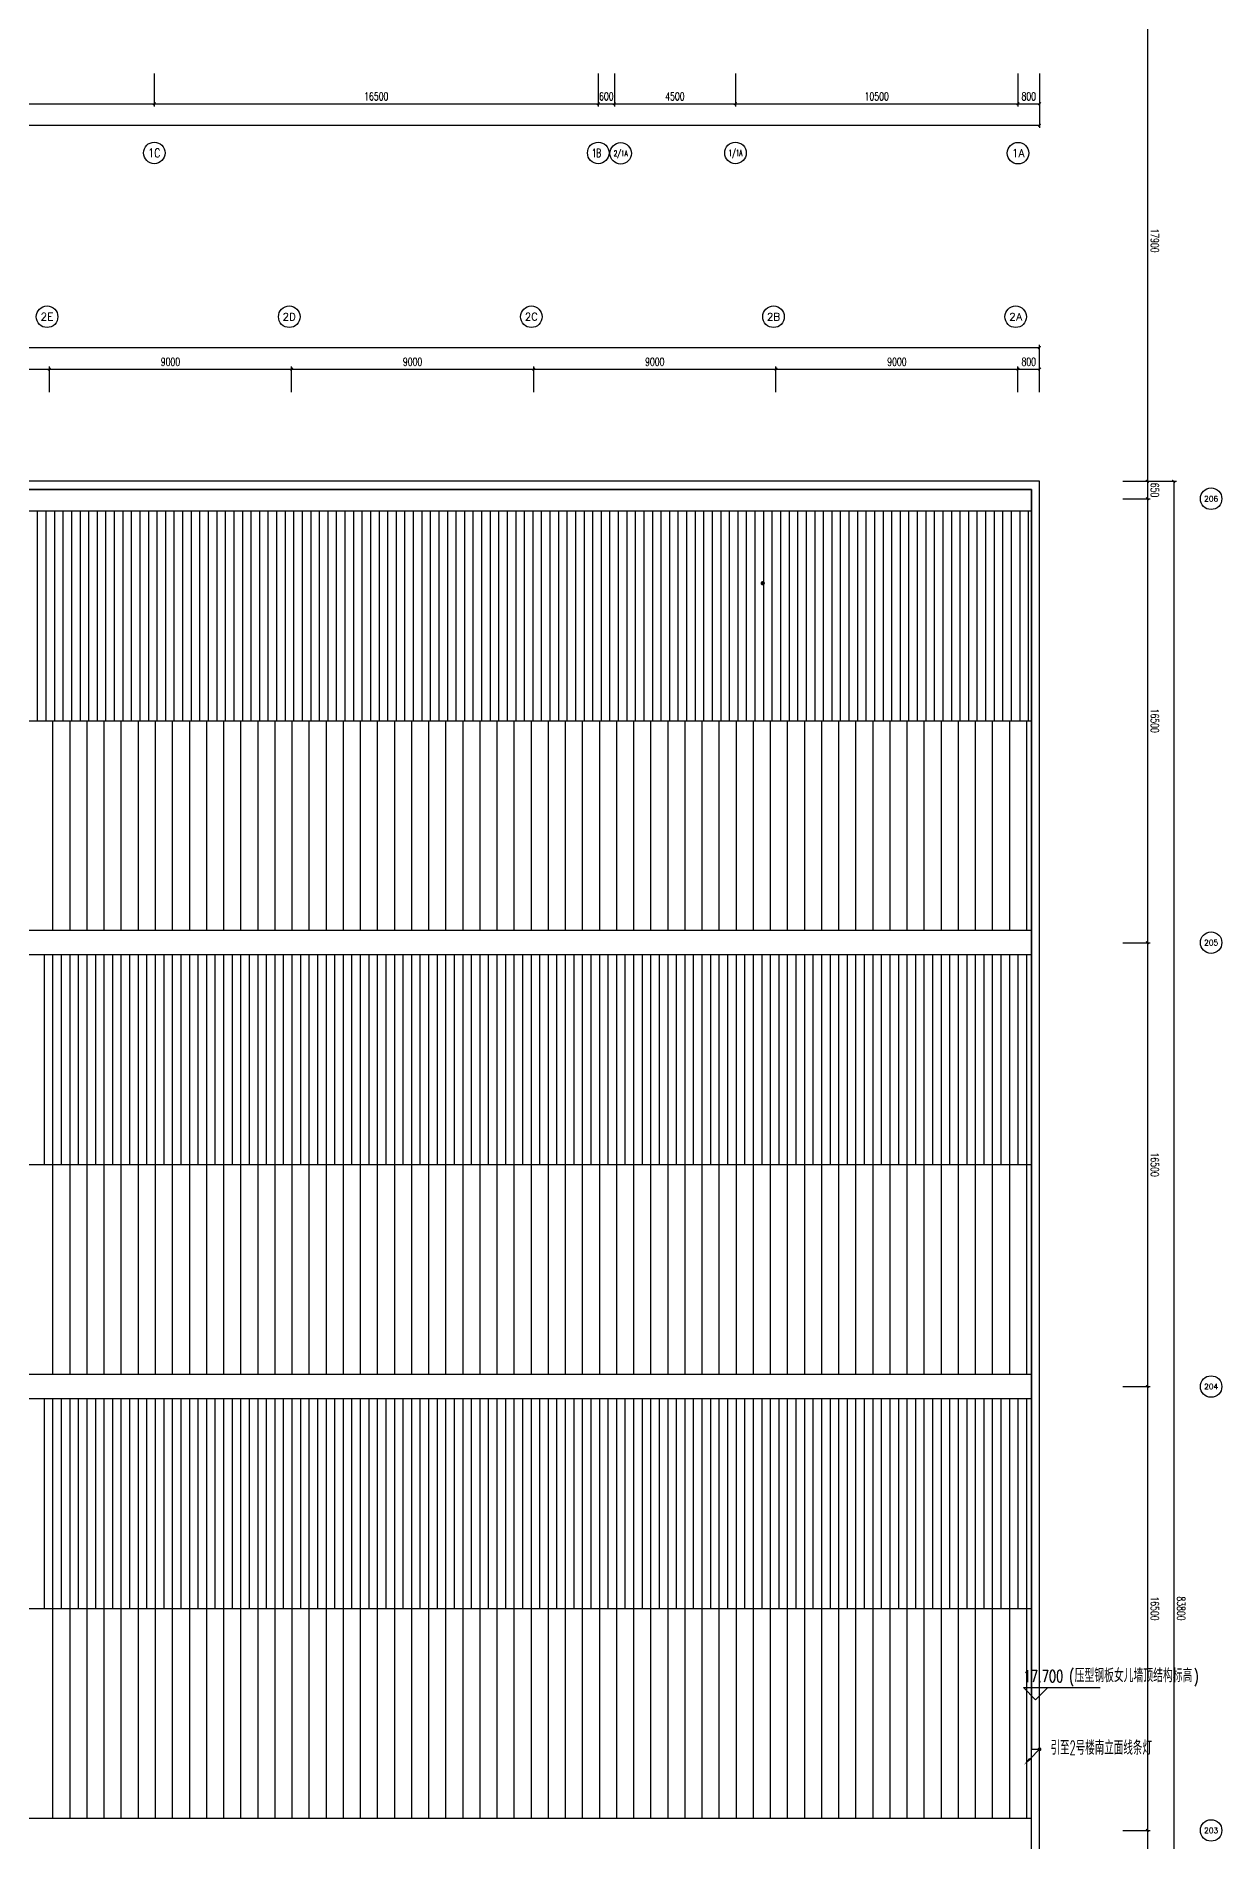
# Model space of a CAD drawing. Extents: x -474411 to 577939, y 0 to 1014176.
# Drawn here: x 334653 to 378725, y 672646 to 739768 of the extents above; entities that cross this region are included whole.
import ezdxf
from ezdxf.enums import TextEntityAlignment as Align

# ---------------------------------------------------------------- set-up
doc = ezdxf.new("R2010")
doc.units = 0
doc.header["$LTSCALE"] = 1000
doc.header["$MEASUREMENT"] = 0
doc.layers.get('Defpoints').update_dxf_attribs({"color": 210})
doc.layers.add('.灯具', color=3, linetype='Continuous', lineweight=25)
for name, color, linetype in [('A-AXIS-D', 1, 'Continuous'), ('A-AXIS-SYMB', 3, 'Continuous'), ('A-HATCH-2', 251, 'Continuous'), ('A-LIN-V', 9, 'Continuous'), ('A-SFCE', 30, 'Continuous'), ('LWIRE', 4, 'Continuous'), ('PUB_TEXT', 7, 'Continuous'), ('照明-灯具', 3, 'Continuous')]:
    doc.layers.add(name, color=color, linetype=linetype)
doc.styles.add('_TCH_AXIS', font='COMPLEX', dxfattribs={"bigfont": 'GBCBIG'})
doc.styles.add('_TCH_DIM', font='SIMPLEX', dxfattribs={"bigfont": 'GBCBIG'})
doc.styles.add('_TCH_DIM_T3', font='SIMPLEX', dxfattribs={"width": 0.705882, "bigfont": 'GBCBIG'})
doc.styles.add('_TEL_DIM', font='SIMPLEX', dxfattribs={"width": 0.8, "height": 3.5, "bigfont": 'HZTXT'})
doc.styles.add('A-DIM_T3', font='SIMPLEX', dxfattribs={"width": 0.705882, "bigfont": 'GBCBIG'})
doc.styles.get("Standard").update_dxf_attribs({"font": 'gbenor.shx', "bigfont": 'gbcbig.shx'})
doc.dimstyles.new('_TCH_ARCH&&100', dxfattribs={"dimtxt": 297.5, "dimasz": 100, "dimexe": 100, "dimexo": 100, "dimgap": 126.25, "dimtad": 1, "dimdec": 0, "dimzin": 0, "dimdsep": 46, "dimtxsty": '_TCH_DIM_T3', "dimblk": 'ARCHTICK', "dimcen": 0.09, "dimclrt": 7, "dimazin": 2, "dimtfac": 1, "dimtdec": 0, "dimtix": 1, "dimtmove": 2, "dimatfit": 3, "dimfxl": 0, "dimtolj": 1, "dimtzin": 0, "dimarcsym": 0})
doc.dimstyles.new('A-DIM&&100', dxfattribs={"dimtxt": 297.5, "dimasz": 100, "dimexe": 100, "dimexo": 100, "dimgap": 126.25, "dimtad": 1, "dimdec": 0, "dimzin": 0, "dimdsep": 46, "dimtxsty": 'A-DIM_T3', "dimblk": 'ARCHTICK', "dimcen": 0.09, "dimclrt": 7, "dimazin": 2, "dimtfac": 1, "dimtdec": 0, "dimtix": 1, "dimtmove": 2, "dimatfit": 3, "dimfxl": 0, "dimtolj": 1, "dimtzin": 0, "dimarcsym": 0})

# ---------------------------------------------------------------- blocks, each defined once
blk = doc.blocks.new('_ArchTick')
at = {"color": 0, "linetype": 'ByBlock', "const_width": 0.4}
blk.add_lwpolyline([(-0.5, -0.5), (0.5, 0.5)], dxfattribs=at)
blk = doc.blocks.new('*D787')
at = {"layer": 'A-AXIS-D', "color": 0, "lineweight": -2}
for p, q in [((375040, 741120), (376056, 741120)), ((375956, 741120), (375956, 723220)), ((375040, 723220), (376056, 723220))]:
    blk.add_line(p, q, dxfattribs=at)
at = {"layer": 'Defpoints', "color": 0}
for p in [(374940, 741120), (374940, 723220), (375956, 723220)]:
    blk.add_point(p, dxfattribs=at)
at = {"layer": 'A-AXIS-D', "color": 0, "lineweight": -2, "xscale": 100, "yscale": 100, "zscale": 100}
for p, rotation in [((375956, 741120), 90), ((375956, 723220), 270)]:
    blk.add_blockref('_ArchTick', p, dxfattribs=dict(at, rotation=rotation))
at = {"layer": 'A-AXIS-D', "color": 7, "insert": (376231, 732170), "char_height": 297.5, "attachment_point": 5, "rotation": 270, "style": 'A-DIM_T3'}
blk.add_mtext('\\A1;17900', dxfattribs=at)
blk = doc.blocks.new('*D788')
at = {"layer": 'A-AXIS-D', "color": 0, "lineweight": -2}
for p, q in [((375040, 723220), (376056, 723220)), ((375956, 723220), (375956, 722570)), ((375040, 722570), (376056, 722570))]:
    blk.add_line(p, q, dxfattribs=at)
at = {"layer": 'Defpoints', "color": 0}
for p in [(374940, 723220), (374940, 722570), (375956, 722570)]:
    blk.add_point(p, dxfattribs=at)
at = {"layer": 'A-AXIS-D', "color": 0, "lineweight": -2, "xscale": 100, "yscale": 100, "zscale": 100}
for p, rotation in [((375956, 723220), 90), ((375956, 722570), 270)]:
    blk.add_blockref('_ArchTick', p, dxfattribs=dict(at, rotation=rotation))
at = {"layer": 'A-AXIS-D', "color": 7, "insert": (376231, 722895), "char_height": 297.5, "attachment_point": 5, "rotation": 270, "style": 'A-DIM_T3'}
blk.add_mtext('\\A1;650', dxfattribs=at)
blk = doc.blocks.new('*D789')
at = {"layer": 'A-AXIS-D', "color": 0, "lineweight": -2}
for p, q in [((375040, 722570), (376056, 722570)), ((375956, 722570), (375956, 706070)), ((375040, 706070), (376056, 706070))]:
    blk.add_line(p, q, dxfattribs=at)
at = {"layer": 'Defpoints', "color": 0}
for p in [(374940, 722570), (374940, 706070), (375956, 706070)]:
    blk.add_point(p, dxfattribs=at)
at = {"layer": 'A-AXIS-D', "color": 0, "lineweight": -2, "xscale": 100, "yscale": 100, "zscale": 100}
for p, rotation in [((375956, 722570), 90), ((375956, 706070), 270)]:
    blk.add_blockref('_ArchTick', p, dxfattribs=dict(at, rotation=rotation))
at = {"layer": 'A-AXIS-D', "color": 7, "insert": (376231, 714320), "char_height": 297.5, "attachment_point": 5, "rotation": 270, "style": 'A-DIM_T3'}
blk.add_mtext('\\A1;16500', dxfattribs=at)
blk = doc.blocks.new('*D798')
at = {"layer": 'A-AXIS-D', "color": 0, "lineweight": -2}
for p, q in [((375040, 706070), (376056, 706070)), ((375956, 706070), (375956, 689570)), ((375040, 689570), (376056, 689570))]:
    blk.add_line(p, q, dxfattribs=at)
at = {"layer": 'Defpoints', "color": 0}
for p in [(374940, 706070), (374940, 689570), (375956, 689570)]:
    blk.add_point(p, dxfattribs=at)
at = {"layer": 'A-AXIS-D', "color": 0, "lineweight": -2, "xscale": 100, "yscale": 100, "zscale": 100}
for p, rotation in [((375956, 706070), 90), ((375956, 689570), 270)]:
    blk.add_blockref('_ArchTick', p, dxfattribs=dict(at, rotation=rotation))
at = {"layer": 'A-AXIS-D', "color": 7, "insert": (376231, 697820), "char_height": 297.5, "attachment_point": 5, "rotation": 270, "style": 'A-DIM_T3'}
blk.add_mtext('\\A1;16500', dxfattribs=at)
blk = doc.blocks.new('*D799')
at = {"layer": 'A-AXIS-D', "color": 0, "lineweight": -2}
for p, q in [((375040, 689570), (376056, 689570)), ((375956, 689570), (375956, 673070)), ((375040, 673070), (376056, 673070))]:
    blk.add_line(p, q, dxfattribs=at)
at = {"layer": 'Defpoints', "color": 0}
for p in [(374940, 689570), (374940, 673070), (375956, 673070)]:
    blk.add_point(p, dxfattribs=at)
at = {"layer": 'A-AXIS-D', "color": 0, "lineweight": -2, "xscale": 100, "yscale": 100, "zscale": 100}
for p, rotation in [((375956, 689570), 90), ((375956, 673070), 270)]:
    blk.add_blockref('_ArchTick', p, dxfattribs=dict(at, rotation=rotation))
at = {"layer": 'A-AXIS-D', "color": 7, "insert": (376231, 681320), "char_height": 297.5, "attachment_point": 5, "rotation": 270, "style": 'A-DIM_T3'}
blk.add_mtext('\\A1;16500', dxfattribs=at)
blk = doc.blocks.new('*D800')
at = {"layer": 'A-AXIS-D', "color": 0, "lineweight": -2}
for p, q in [((375040, 673070), (376056, 673070)), ((375956, 673070), (375956, 656570)), ((375040, 656570), (376056, 656570))]:
    blk.add_line(p, q, dxfattribs=at)
at = {"layer": 'Defpoints', "color": 0}
for p in [(374940, 673070), (374940, 656570), (375956, 656570)]:
    blk.add_point(p, dxfattribs=at)
at = {"layer": 'A-AXIS-D', "color": 0, "lineweight": -2, "xscale": 100, "yscale": 100, "zscale": 100}
for p, rotation in [((375956, 673070), 90), ((375956, 656570), 270)]:
    blk.add_blockref('_ArchTick', p, dxfattribs=dict(at, rotation=rotation))
at = {"layer": 'A-AXIS-D', "color": 7, "insert": (376231, 664820), "char_height": 297.5, "attachment_point": 5, "rotation": 270, "style": 'A-DIM_T3'}
blk.add_mtext('\\A1;16500', dxfattribs=at)
blk = doc.blocks.new('*D856')
at = {"layer": 'A-AXIS-D', "color": 0, "lineweight": -2}
for p, q in [((322546, 738380), (322546, 737153)), ((339046, 738380), (339046, 737153)), ((322546, 737253), (339046, 737253))]:
    blk.add_line(p, q, dxfattribs=at)
at = {"layer": 'Defpoints', "color": 0}
for p in [(322546, 738480), (339046, 738480), (339046, 737253)]:
    blk.add_point(p, dxfattribs=at)
at = {"layer": 'A-AXIS-D', "color": 0, "lineweight": -2, "xscale": 100, "yscale": 100, "zscale": 100, "rotation": 180}
blk.add_blockref('_ArchTick', (322546, 737253), dxfattribs=at)
at = {"layer": 'A-AXIS-D', "color": 0, "lineweight": -2, "xscale": 100, "yscale": 100, "zscale": 100}
blk.add_blockref('_ArchTick', (339046, 737253), dxfattribs=at)
at = {"layer": 'A-AXIS-D', "color": 7, "insert": (330796, 737528), "char_height": 297.5, "attachment_point": 5, "style": '_TCH_DIM_T3'}
blk.add_mtext('\\A1;16500', dxfattribs=at)
blk = doc.blocks.new('*D857')
at = {"layer": 'A-AXIS-D', "color": 0, "lineweight": -2}
for p, q in [((339046, 738380), (339046, 737153)), ((355546, 738380), (355546, 737153)), ((339046, 737253), (355546, 737253))]:
    blk.add_line(p, q, dxfattribs=at)
at = {"layer": 'Defpoints', "color": 0}
for p in [(339046, 738480), (355546, 738480), (355546, 737253)]:
    blk.add_point(p, dxfattribs=at)
at = {"layer": 'A-AXIS-D', "color": 0, "lineweight": -2, "xscale": 100, "yscale": 100, "zscale": 100, "rotation": 180}
blk.add_blockref('_ArchTick', (339046, 737253), dxfattribs=at)
at = {"layer": 'A-AXIS-D', "color": 0, "lineweight": -2, "xscale": 100, "yscale": 100, "zscale": 100}
blk.add_blockref('_ArchTick', (355546, 737253), dxfattribs=at)
at = {"layer": 'A-AXIS-D', "color": 7, "insert": (347296, 737528), "char_height": 297.5, "attachment_point": 5, "style": '_TCH_DIM_T3'}
blk.add_mtext('\\A1;16500', dxfattribs=at)
blk = doc.blocks.new('*D858')
at = {"layer": 'A-AXIS-D', "color": 0, "lineweight": -2}
for p, q in [((355546, 738380), (355546, 737153)), ((356146, 738380), (356146, 737153)), ((355546, 737253), (356146, 737253))]:
    blk.add_line(p, q, dxfattribs=at)
at = {"layer": 'Defpoints', "color": 0}
for p in [(355546, 738480), (356146, 738480), (356146, 737253)]:
    blk.add_point(p, dxfattribs=at)
at = {"layer": 'A-AXIS-D', "color": 0, "lineweight": -2, "xscale": 100, "yscale": 100, "zscale": 100, "rotation": 180}
blk.add_blockref('_ArchTick', (355546, 737253), dxfattribs=at)
at = {"layer": 'A-AXIS-D', "color": 0, "lineweight": -2, "xscale": 100, "yscale": 100, "zscale": 100}
blk.add_blockref('_ArchTick', (356146, 737253), dxfattribs=at)
at = {"layer": 'A-AXIS-D', "color": 7, "insert": (355846, 737528), "char_height": 297.5, "attachment_point": 5, "style": '_TCH_DIM_T3'}
blk.add_mtext('\\A1;600', dxfattribs=at)
blk = doc.blocks.new('*D859')
at = {"layer": 'A-AXIS-D', "color": 0, "lineweight": -2}
for p, q in [((356146, 738380), (356146, 737153)), ((360646, 738380), (360646, 737153)), ((356146, 737253), (360646, 737253))]:
    blk.add_line(p, q, dxfattribs=at)
at = {"layer": 'Defpoints', "color": 0}
for p in [(356146, 738480), (360646, 738480), (360646, 737253)]:
    blk.add_point(p, dxfattribs=at)
at = {"layer": 'A-AXIS-D', "color": 0, "lineweight": -2, "xscale": 100, "yscale": 100, "zscale": 100, "rotation": 180}
blk.add_blockref('_ArchTick', (356146, 737253), dxfattribs=at)
at = {"layer": 'A-AXIS-D', "color": 0, "lineweight": -2, "xscale": 100, "yscale": 100, "zscale": 100}
blk.add_blockref('_ArchTick', (360646, 737253), dxfattribs=at)
at = {"layer": 'A-AXIS-D', "color": 7, "insert": (358396, 737528), "char_height": 297.5, "attachment_point": 5, "style": '_TCH_DIM_T3'}
blk.add_mtext('\\A1;4500', dxfattribs=at)
blk = doc.blocks.new('*D860')
at = {"layer": 'A-AXIS-D', "color": 0, "lineweight": -2}
for p, q in [((360646, 738380), (360646, 737153)), ((371146, 738380), (371146, 737153)), ((360646, 737253), (371146, 737253))]:
    blk.add_line(p, q, dxfattribs=at)
at = {"layer": 'Defpoints', "color": 0}
for p in [(360646, 738480), (371146, 738480), (371146, 737253)]:
    blk.add_point(p, dxfattribs=at)
at = {"layer": 'A-AXIS-D', "color": 0, "lineweight": -2, "xscale": 100, "yscale": 100, "zscale": 100, "rotation": 180}
blk.add_blockref('_ArchTick', (360646, 737253), dxfattribs=at)
at = {"layer": 'A-AXIS-D', "color": 0, "lineweight": -2, "xscale": 100, "yscale": 100, "zscale": 100}
blk.add_blockref('_ArchTick', (371146, 737253), dxfattribs=at)
at = {"layer": 'A-AXIS-D', "color": 7, "insert": (365896, 737528), "char_height": 297.5, "attachment_point": 5, "style": '_TCH_DIM_T3'}
blk.add_mtext('\\A1;10500', dxfattribs=at)
blk = doc.blocks.new('*D861')
at = {"layer": 'A-AXIS-D', "color": 0, "lineweight": -2}
for p, q in [((371146, 738380), (371146, 737153)), ((371946, 738380), (371946, 737153)), ((371146, 737253), (371946, 737253))]:
    blk.add_line(p, q, dxfattribs=at)
at = {"layer": 'Defpoints', "color": 0}
for p in [(371146, 738480), (371946, 738480), (371946, 737253)]:
    blk.add_point(p, dxfattribs=at)
at = {"layer": 'A-AXIS-D', "color": 0, "lineweight": -2, "xscale": 100, "yscale": 100, "zscale": 100, "rotation": 180}
blk.add_blockref('_ArchTick', (371146, 737253), dxfattribs=at)
at = {"layer": 'A-AXIS-D', "color": 0, "lineweight": -2, "xscale": 100, "yscale": 100, "zscale": 100}
blk.add_blockref('_ArchTick', (371946, 737253), dxfattribs=at)
at = {"layer": 'A-AXIS-D', "color": 7, "insert": (371546, 737528), "char_height": 297.5, "attachment_point": 5, "style": '_TCH_DIM_T3'}
blk.add_mtext('\\A1;800', dxfattribs=at)
blk = doc.blocks.new('*D862')
at = {"layer": 'A-AXIS-D', "color": 0, "lineweight": -2}
for p, q in [((245446, 738280), (245446, 736353)), ((371946, 738280), (371946, 736353)), ((245446, 736453), (371946, 736453))]:
    blk.add_line(p, q, dxfattribs=at)
at = {"layer": 'Defpoints', "color": 0}
for p in [(245446, 738380), (371946, 738380), (371946, 736453)]:
    blk.add_point(p, dxfattribs=at)
at = {"layer": 'A-AXIS-D', "color": 0, "lineweight": -2, "xscale": 100, "yscale": 100, "zscale": 100, "rotation": 180}
blk.add_blockref('_ArchTick', (245446, 736453), dxfattribs=at)
at = {"layer": 'A-AXIS-D', "color": 0, "lineweight": -2, "xscale": 100, "yscale": 100, "zscale": 100}
blk.add_blockref('_ArchTick', (371946, 736453), dxfattribs=at)
at = {"layer": 'A-AXIS-D', "color": 7, "insert": (308696, 736728), "char_height": 297.5, "attachment_point": 5, "style": '_TCH_DIM_T3'}
blk.add_mtext('\\A1;126500', dxfattribs=at)
blk = doc.blocks.new('*D885')
at = {"layer": 'A-AXIS-D', "color": 0, "lineweight": -2}
for p, q in [((326146, 726530), (326146, 727490)), ((326146, 727390), (335146, 727390)), ((335146, 726530), (335146, 727490))]:
    blk.add_line(p, q, dxfattribs=at)
at = {"layer": 'Defpoints', "color": 0}
for p in [(335146, 727390), (326146, 726430), (335146, 726430)]:
    blk.add_point(p, dxfattribs=at)
at = {"layer": 'A-AXIS-D', "color": 0, "lineweight": -2, "xscale": 100, "yscale": 100, "zscale": 100, "rotation": 180}
blk.add_blockref('_ArchTick', (326146, 727390), dxfattribs=at)
at = {"layer": 'A-AXIS-D', "color": 0, "lineweight": -2, "xscale": 100, "yscale": 100, "zscale": 100}
blk.add_blockref('_ArchTick', (335146, 727390), dxfattribs=at)
at = {"layer": 'A-AXIS-D', "color": 7, "insert": (330646, 727665), "char_height": 297.5, "attachment_point": 5, "style": '_TCH_DIM_T3'}
blk.add_mtext('\\A1;9000', dxfattribs=at)
blk = doc.blocks.new('*D886')
at = {"layer": 'A-AXIS-D', "color": 0, "lineweight": -2}
for p, q in [((335146, 726530), (335146, 727490)), ((335146, 727390), (344146, 727390)), ((344146, 726530), (344146, 727490))]:
    blk.add_line(p, q, dxfattribs=at)
at = {"layer": 'Defpoints', "color": 0}
for p in [(344146, 727390), (335146, 726430), (344146, 726430)]:
    blk.add_point(p, dxfattribs=at)
at = {"layer": 'A-AXIS-D', "color": 0, "lineweight": -2, "xscale": 100, "yscale": 100, "zscale": 100, "rotation": 180}
blk.add_blockref('_ArchTick', (335146, 727390), dxfattribs=at)
at = {"layer": 'A-AXIS-D', "color": 0, "lineweight": -2, "xscale": 100, "yscale": 100, "zscale": 100}
blk.add_blockref('_ArchTick', (344146, 727390), dxfattribs=at)
at = {"layer": 'A-AXIS-D', "color": 7, "insert": (339646, 727665), "char_height": 297.5, "attachment_point": 5, "style": '_TCH_DIM_T3'}
blk.add_mtext('\\A1;9000', dxfattribs=at)
blk = doc.blocks.new('*D887')
at = {"layer": 'A-AXIS-D', "color": 0, "lineweight": -2}
for p, q in [((344146, 726530), (344146, 727490)), ((344146, 727390), (353146, 727390)), ((353146, 726530), (353146, 727490))]:
    blk.add_line(p, q, dxfattribs=at)
at = {"layer": 'Defpoints', "color": 0}
for p in [(353146, 727390), (344146, 726430), (353146, 726430)]:
    blk.add_point(p, dxfattribs=at)
at = {"layer": 'A-AXIS-D', "color": 0, "lineweight": -2, "xscale": 100, "yscale": 100, "zscale": 100, "rotation": 180}
blk.add_blockref('_ArchTick', (344146, 727390), dxfattribs=at)
at = {"layer": 'A-AXIS-D', "color": 0, "lineweight": -2, "xscale": 100, "yscale": 100, "zscale": 100}
blk.add_blockref('_ArchTick', (353146, 727390), dxfattribs=at)
at = {"layer": 'A-AXIS-D', "color": 7, "insert": (348646, 727665), "char_height": 297.5, "attachment_point": 5, "style": '_TCH_DIM_T3'}
blk.add_mtext('\\A1;9000', dxfattribs=at)
blk = doc.blocks.new('*D888')
at = {"layer": 'A-AXIS-D', "color": 0, "lineweight": -2}
for p, q in [((353146, 726530), (353146, 727490)), ((353146, 727390), (362146, 727390)), ((362146, 726530), (362146, 727490))]:
    blk.add_line(p, q, dxfattribs=at)
at = {"layer": 'Defpoints', "color": 0}
for p in [(362146, 727390), (353146, 726430), (362146, 726430)]:
    blk.add_point(p, dxfattribs=at)
at = {"layer": 'A-AXIS-D', "color": 0, "lineweight": -2, "xscale": 100, "yscale": 100, "zscale": 100, "rotation": 180}
blk.add_blockref('_ArchTick', (353146, 727390), dxfattribs=at)
at = {"layer": 'A-AXIS-D', "color": 0, "lineweight": -2, "xscale": 100, "yscale": 100, "zscale": 100}
blk.add_blockref('_ArchTick', (362146, 727390), dxfattribs=at)
at = {"layer": 'A-AXIS-D', "color": 7, "insert": (357646, 727665), "char_height": 297.5, "attachment_point": 5, "style": '_TCH_DIM_T3'}
blk.add_mtext('\\A1;9000', dxfattribs=at)
blk = doc.blocks.new('*D889')
at = {"layer": 'A-AXIS-D', "color": 0, "lineweight": -2}
for p, q in [((362146, 726530), (362146, 727490)), ((362146, 727390), (371146, 727390)), ((371146, 726530), (371146, 727490))]:
    blk.add_line(p, q, dxfattribs=at)
at = {"layer": 'Defpoints', "color": 0}
for p in [(371146, 727390), (362146, 726430), (371146, 726430)]:
    blk.add_point(p, dxfattribs=at)
at = {"layer": 'A-AXIS-D', "color": 0, "lineweight": -2, "xscale": 100, "yscale": 100, "zscale": 100, "rotation": 180}
blk.add_blockref('_ArchTick', (362146, 727390), dxfattribs=at)
at = {"layer": 'A-AXIS-D', "color": 0, "lineweight": -2, "xscale": 100, "yscale": 100, "zscale": 100}
blk.add_blockref('_ArchTick', (371146, 727390), dxfattribs=at)
at = {"layer": 'A-AXIS-D', "color": 7, "insert": (366646, 727665), "char_height": 297.5, "attachment_point": 5, "style": '_TCH_DIM_T3'}
blk.add_mtext('\\A1;9000', dxfattribs=at)
blk = doc.blocks.new('*D890')
at = {"layer": 'A-AXIS-D', "color": 0, "lineweight": -2}
for p, q in [((371146, 726530), (371146, 727490)), ((371146, 727390), (371946, 727390)), ((371946, 726530), (371946, 727490))]:
    blk.add_line(p, q, dxfattribs=at)
at = {"layer": 'Defpoints', "color": 0}
for p in [(371946, 727390), (371146, 726430), (371946, 726430)]:
    blk.add_point(p, dxfattribs=at)
at = {"layer": 'A-AXIS-D', "color": 0, "lineweight": -2, "xscale": 100, "yscale": 100, "zscale": 100, "rotation": 180}
blk.add_blockref('_ArchTick', (371146, 727390), dxfattribs=at)
at = {"layer": 'A-AXIS-D', "color": 0, "lineweight": -2, "xscale": 100, "yscale": 100, "zscale": 100}
blk.add_blockref('_ArchTick', (371946, 727390), dxfattribs=at)
at = {"layer": 'A-AXIS-D', "color": 7, "insert": (371546, 727665), "char_height": 297.5, "attachment_point": 5, "style": '_TCH_DIM_T3'}
blk.add_mtext('\\A1;800', dxfattribs=at)
blk = doc.blocks.new('*D940')
at = {"layer": 'A-AXIS-D', "color": 0, "lineweight": -2}
for p, q in [((213946, 726630), (213946, 728290)), ((371946, 726630), (371946, 728290)), ((213946, 728190), (371946, 728190))]:
    blk.add_line(p, q, dxfattribs=at)
at = {"layer": 'Defpoints', "color": 0}
for p in [(371946, 728190), (213946, 726530), (371946, 726530)]:
    blk.add_point(p, dxfattribs=at)
at = {"layer": 'A-AXIS-D', "color": 0, "lineweight": -2, "xscale": 100, "yscale": 100, "zscale": 100, "rotation": 180}
blk.add_blockref('_ArchTick', (213946, 728190), dxfattribs=at)
at = {"layer": 'A-AXIS-D', "color": 0, "lineweight": -2, "xscale": 100, "yscale": 100, "zscale": 100}
blk.add_blockref('_ArchTick', (371946, 728190), dxfattribs=at)
at = {"layer": 'A-AXIS-D', "color": 7, "insert": (292946, 728465), "char_height": 297.5, "attachment_point": 5, "style": '_TCH_DIM_T3'}
blk.add_mtext('\\A1;158000', dxfattribs=at)
blk = doc.blocks.new('*D941')
at = {"layer": 'A-AXIS-D', "color": 0, "lineweight": -2}
for p, q in [((375140, 723220), (377035, 723220)), ((376935, 723220), (376935, 639420)), ((375140, 639420), (377035, 639420))]:
    blk.add_line(p, q, dxfattribs=at)
at = {"layer": 'Defpoints', "color": 0}
for p in [(375040, 723220), (375040, 639420), (376935, 639420)]:
    blk.add_point(p, dxfattribs=at)
at = {"layer": 'A-AXIS-D', "color": 0, "lineweight": -2, "xscale": 100, "yscale": 100, "zscale": 100}
for p, rotation in [((376935, 723220), 90), ((376935, 639420), 270)]:
    blk.add_blockref('_ArchTick', p, dxfattribs=dict(at, rotation=rotation))
at = {"layer": 'A-AXIS-D', "color": 7, "insert": (377210, 681320), "char_height": 297.5, "attachment_point": 5, "rotation": 270, "style": '_TCH_DIM_T3'}
blk.add_mtext('\\A1;83800', dxfattribs=at)
blk = doc.blocks.new('$TelecSys$00000080')
for p, q in [((-0.7, -0.7), (0, 0)), ((0.1, 0.1), (0.1, 0.1)), ((-0.1, -0.1), (-0.1, -0.1))]:
    blk.add_line(p, q)
at = {"const_width": 0.142}
blk.add_lwpolyline([(0.07, 0, 1), (-0.07, 0, 1)], format="xyb", close=True, dxfattribs=at)
blk.add_solid([(-0.63, -0.77), (-0.77, -0.63), (-1.15, -1.15)])
at = {"width": 0.8, "flags": 9}
blk.add_attdef('A', (0, 0), '', height=0.00002, rotation=180, dxfattribs=at)

msp = doc.modelspace()

# ---------------------------------------------------------------- linework, layer by layer
at = {"layer": 'A-AXIS-D', "color": 8}
for centre in [(339045.8, 735426.1), (355545.8, 735426.1), (356380.9, 735410), (360645.8, 735426.1), (371149.1, 735417), (335060.9, 729336.1), (344060.9, 729336.1), (353060.9, 729336.1), (362060.9, 729336.1), (371060.9, 729336.1), (378325.1, 722571.1), (378325.1, 706071.1), (378325.1, 689571.1), (378325.1, 673071.1)]:
    msp.add_circle(centre, 400, dxfattribs=at)
at = {"layer": 'A-AXIS-SYMB', "color": 8}
for p, q in [((371800, 677930), (371350, 678380)), ((371350, 678380), (374200, 678380)), ((371800, 677930), (372250, 678380))]:
    msp.add_line(p, q, dxfattribs=at)
at = {"layer": 'A-AXIS-SYMB', "color": 8, "const_width": 80}
msp.add_lwpolyline([(361668.5, 719391.1, 1), (361650.9, 719469.1, 1)], format="xyb", close=True, dxfattribs=at)
at = {"layer": 'A-HATCH-2', "color": 8, "linetype": 'Continuous'}
for p, q in [((334709.9, 714320), (334709.9, 722120)), ((335027.4, 714320), (335027.4, 722120)), ((335344.9, 714320), (335344.9, 722120)), ((335662.4, 714320), (335662.4, 722120)), ((335979.9, 714320), (335979.9, 722120)), ((336297.4, 714320), (336297.4, 722120)), ((336614.9, 714320), (336614.9, 722120)), ((336932.4, 714320), (336932.4, 722120)), ((337249.9, 714320), (337249.9, 722120)), ((337567.4, 714320), (337567.4, 722120)), ((337884.9, 714320), (337884.9, 722120)), ((338202.4, 714320), (338202.4, 722120)), ((338519.9, 714320), (338519.9, 722120)), ((338837.4, 714320), (338837.4, 722120)), ((339154.9, 714320), (339154.9, 722120)), ((339472.4, 714320), (339472.4, 722120)), ((339789.9, 714320), (339789.9, 722120)), ((340107.4, 714320), (340107.4, 722120)), ((340424.9, 714320), (340424.9, 722120)), ((340742.4, 714320), (340742.4, 722120)), ((341059.9, 714320), (341059.9, 722120)), ((341377.4, 714320), (341377.4, 722120)), ((341694.9, 714320), (341694.9, 722120)), ((342012.4, 714320), (342012.4, 722120)), ((342329.9, 714320), (342329.9, 722120)), ((342647.4, 714320), (342647.4, 722120)), ((342964.9, 714320), (342964.9, 722120)), ((343282.4, 714320), (343282.4, 722120)), ((343599.9, 714320), (343599.9, 722120)), ((343917.4, 714320), (343917.4, 722120)), ((344234.9, 714320), (344234.9, 722120)), ((344552.4, 714320), (344552.4, 722120)), ((344869.9, 714320), (344869.9, 722120)), ((345187.4, 714320), (345187.4, 722120)), ((345504.9, 714320), (345504.9, 722120)), ((345822.4, 714320), (345822.4, 722120)), ((346139.9, 714320), (346139.9, 722120)), ((346457.4, 714320), (346457.4, 722120)), ((346774.9, 714320), (346774.9, 722120)), ((347092.4, 714320), (347092.4, 722120)), ((347409.9, 714320), (347409.9, 722120)), ((347727.4, 714320), (347727.4, 722120)), ((348044.9, 714320), (348044.9, 722120)), ((348362.4, 714320), (348362.4, 722120)), ((348679.9, 714320), (348679.9, 722120)), ((348997.4, 714320), (348997.4, 722120)), ((349314.9, 714320), (349314.9, 722120)), ((349632.4, 714320), (349632.4, 722120)), ((349949.9, 714320), (349949.9, 722120)), ((350267.4, 714320), (350267.4, 722120)), ((350584.9, 714320), (350584.9, 722120)), ((350902.4, 714320), (350902.4, 722120)), ((351219.9, 714320), (351219.9, 722120)), ((351537.4, 714320), (351537.4, 722120)), ((351854.9, 714320), (351854.9, 722120)), ((352172.4, 714320), (352172.4, 722120)), ((352489.9, 714320), (352489.9, 722120)), ((352807.4, 714320), (352807.4, 722120)), ((353124.9, 714320), (353124.9, 722120)), ((353442.4, 714320), (353442.4, 722120)), ((353759.9, 714320), (353759.9, 722120)), ((354077.4, 714320), (354077.4, 722120)), ((354394.9, 714320), (354394.9, 722120)), ((354712.4, 714320), (354712.4, 722120)), ((355029.9, 714320), (355029.9, 722120)), ((355347.4, 714320), (355347.4, 722120)), ((355664.9, 714320), (355664.9, 722120)), ((355982.4, 714320), (355982.4, 722120)), ((356299.9, 714320), (356299.9, 722120)), ((356617.4, 714320), (356617.4, 722120)), ((356934.9, 714320), (356934.9, 722120)), ((357252.4, 714320), (357252.4, 722120)), ((357569.9, 714320), (357569.9, 722120)), ((357887.4, 714320), (357887.4, 722120)), ((358204.9, 714320), (358204.9, 722120)), ((358522.4, 714320), (358522.4, 722120)), ((358839.9, 714320), (358839.9, 722120)), ((359157.4, 714320), (359157.4, 722120)), ((359474.9, 714320), (359474.9, 722120)), ((359792.4, 714320), (359792.4, 722120)), ((360109.9, 714320), (360109.9, 722120)), ((360427.4, 714320), (360427.4, 722120)), ((360744.9, 714320), (360744.9, 722120)), ((361062.4, 714320), (361062.4, 722120)), ((361379.9, 714320), (361379.9, 722120)), ((361697.4, 714320), (361697.4, 722120)), ((362014.9, 714320), (362014.9, 722120)), ((362332.4, 714320), (362332.4, 722120)), ((362649.9, 714320), (362649.9, 722120)), ((362967.4, 714320), (362967.4, 722120)), ((363284.9, 714320), (363284.9, 722120)), ((363602.4, 714320), (363602.4, 722120)), ((363919.9, 714320), (363919.9, 722120)), ((364237.4, 714320), (364237.4, 722120)), ((364554.9, 714320), (364554.9, 722120)), ((364872.4, 714320), (364872.4, 722120)), ((365189.9, 714320), (365189.9, 722120)), ((365507.4, 714320), (365507.4, 722120)), ((365824.9, 714320), (365824.9, 722120)), ((366142.4, 714320), (366142.4, 722120)), ((366459.9, 714320), (366459.9, 722120)), ((366777.4, 714320), (366777.4, 722120)), ((367094.9, 714320), (367094.9, 722120)), ((367412.4, 714320), (367412.4, 722120)), ((367729.9, 714320), (367729.9, 722120)), ((368047.4, 714320), (368047.4, 722120)), ((368364.9, 714320), (368364.9, 722120)), ((368682.4, 714320), (368682.4, 722120)), ((368999.9, 714320), (368999.9, 722120)), ((369317.4, 714320), (369317.4, 722120)), ((369634.9, 714320), (369634.9, 722120)), ((369952.4, 714320), (369952.4, 722120)), ((370269.9, 714320), (370269.9, 722120)), ((370587.4, 714320), (370587.4, 722120)), ((370904.9, 714320), (370904.9, 722120)), ((371222.4, 714320), (371222.4, 722120)), ((371539.9, 714320), (371539.9, 722120)), ((335280, 706520), (335280, 714320)), ((335915, 706520), (335915, 714320)), ((336550, 706520), (336550, 714320)), ((337185, 706520), (337185, 714320)), ((337820, 706520), (337820, 714320)), ((338455, 706520), (338455, 714320)), ((339090, 706520), (339090, 714320)), ((339725, 706520), (339725, 714320)), ((340360, 706520), (340360, 714320)), ((340995, 706520), (340995, 714320)), ((341630, 706520), (341630, 714320)), ((342265, 706520), (342265, 714320)), ((342900, 706520), (342900, 714320)), ((343535, 706520), (343535, 714320)), ((344170, 706520), (344170, 714320)), ((344805, 706520), (344805, 714320)), ((345440, 706520), (345440, 714320)), ((346075, 706520), (346075, 714320)), ((346710, 706520), (346710, 714320)), ((347345, 706520), (347345, 714320)), ((347980, 706520), (347980, 714320)), ((348615, 706520), (348615, 714320)), ((349250, 706520), (349250, 714320)), ((349885, 706520), (349885, 714320)), ((350520, 706520), (350520, 714320)), ((351155, 706520), (351155, 714320)), ((351790, 706520), (351790, 714320)), ((352425, 706520), (352425, 714320)), ((353060, 706520), (353060, 714320)), ((353695, 706520), (353695, 714320)), ((354330, 706520), (354330, 714320)), ((354965, 706520), (354965, 714320)), ((355600, 706520), (355600, 714320)), ((356235, 706520), (356235, 714320)), ((356870, 706520), (356870, 714320)), ((357505, 706520), (357505, 714320)), ((358140, 706520), (358140, 714320)), ((358775, 706520), (358775, 714320)), ((359410, 706520), (359410, 714320)), ((360045, 706520), (360045, 714320)), ((360680, 706520), (360680, 714320)), ((361315, 706520), (361315, 714320)), ((361950, 706520), (361950, 714320)), ((362585, 706520), (362585, 714320)), ((363220, 706520), (363220, 714320)), ((363855, 706520), (363855, 714320)), ((364490, 706520), (364490, 714320)), ((365125, 706520), (365125, 714320)), ((365760, 706520), (365760, 714320)), ((366395, 706520), (366395, 714320)), ((367030, 706520), (367030, 714320)), ((367665, 706520), (367665, 714320)), ((368300, 706520), (368300, 714320)), ((368935, 706520), (368935, 714320)), ((369570, 706520), (369570, 714320)), ((370205, 706520), (370205, 714320)), ((370840, 706520), (370840, 714320)), ((371475, 706520), (371475, 714320)), ((334962.5, 697820), (334962.5, 705620)), ((335280, 697820), (335280, 705620)), ((335597.5, 697820), (335597.5, 705620)), ((335915, 697820), (335915, 705620)), ((336232.5, 697820), (336232.5, 705620)), ((336550, 697820), (336550, 705620)), ((336867.5, 697820), (336867.5, 705620)), ((337185, 697820), (337185, 705620)), ((337502.5, 697820), (337502.5, 705620)), ((337820, 697820), (337820, 705620)), ((338137.5, 697820), (338137.5, 705620)), ((338455, 697820), (338455, 705620)), ((338772.5, 697820), (338772.5, 705620)), ((339090, 697820), (339090, 705620)), ((339407.5, 697820), (339407.5, 705620)), ((339725, 697820), (339725, 705620)), ((340042.5, 697820), (340042.5, 705620)), ((340360, 697820), (340360, 705620)), ((340677.5, 697820), (340677.5, 705620)), ((340995, 697820), (340995, 705620)), ((341312.5, 697820), (341312.5, 705620)), ((341630, 697820), (341630, 705620)), ((341947.5, 697820), (341947.5, 705620)), ((342265, 697820), (342265, 705620)), ((342582.5, 697820), (342582.5, 705620)), ((342900, 697820), (342900, 705620)), ((343217.5, 697820), (343217.5, 705620)), ((343535, 697820), (343535, 705620)), ((343852.5, 697820), (343852.5, 705620)), ((344170, 697820), (344170, 705620)), ((344487.5, 697820), (344487.5, 705620)), ((344805, 697820), (344805, 705620)), ((345122.5, 697820), (345122.5, 705620)), ((345440, 697820), (345440, 705620)), ((345757.5, 697820), (345757.5, 705620)), ((346075, 697820), (346075, 705620)), ((346392.5, 697820), (346392.5, 705620)), ((346710, 697820), (346710, 705620)), ((347027.5, 697820), (347027.5, 705620)), ((347345, 697820), (347345, 705620)), ((347662.5, 697820), (347662.5, 705620)), ((347980, 697820), (347980, 705620)), ((348297.5, 697820), (348297.5, 705620)), ((348615, 697820), (348615, 705620)), ((348932.5, 697820), (348932.5, 705620)), ((349250, 697820), (349250, 705620)), ((349567.5, 697820), (349567.5, 705620)), ((349885, 697820), (349885, 705620)), ((350202.5, 697820), (350202.5, 705620)), ((350520, 697820), (350520, 705620)), ((350837.5, 697820), (350837.5, 705620)), ((351155, 697820), (351155, 705620)), ((351472.5, 697820), (351472.5, 705620)), ((351790, 697820), (351790, 705620)), ((352107.5, 697820), (352107.5, 705620)), ((352425, 697820), (352425, 705620)), ((352742.5, 697820), (352742.5, 705620)), ((353060, 697820), (353060, 705620)), ((353377.5, 697820), (353377.5, 705620)), ((353695, 697820), (353695, 705620)), ((354012.5, 697820), (354012.5, 705620)), ((354330, 697820), (354330, 705620)), ((354647.5, 697820), (354647.5, 705620)), ((354965, 697820), (354965, 705620)), ((355282.5, 697820), (355282.5, 705620)), ((355600, 697820), (355600, 705620)), ((355917.5, 697820), (355917.5, 705620)), ((356235, 697820), (356235, 705620)), ((356552.5, 697820), (356552.5, 705620)), ((356870, 697820), (356870, 705620)), ((357187.5, 697820), (357187.5, 705620)), ((357505, 697820), (357505, 705620)), ((357822.5, 697820), (357822.5, 705620)), ((358140, 697820), (358140, 705620)), ((358457.5, 697820), (358457.5, 705620)), ((358775, 697820), (358775, 705620)), ((359092.5, 697820), (359092.5, 705620)), ((359410, 697820), (359410, 705620)), ((359727.5, 697820), (359727.5, 705620)), ((360045, 697820), (360045, 705620)), ((360362.5, 697820), (360362.5, 705620)), ((360680, 697820), (360680, 705620)), ((360997.5, 697820), (360997.5, 705620)), ((361315, 697820), (361315, 705620)), ((361632.5, 697820), (361632.5, 705620)), ((361950, 697820), (361950, 705620)), ((362267.5, 697820), (362267.5, 705620)), ((362585, 697820), (362585, 705620)), ((362902.5, 697820), (362902.5, 705620)), ((363220, 697820), (363220, 705620)), ((363537.5, 697820), (363537.5, 705620)), ((363855, 697820), (363855, 705620)), ((364172.5, 697820), (364172.5, 705620)), ((364490, 697820), (364490, 705620)), ((364807.5, 697820), (364807.5, 705620)), ((365125, 697820), (365125, 705620)), ((365442.5, 697820), (365442.5, 705620)), ((365760, 697820), (365760, 705620)), ((366077.5, 697820), (366077.5, 705620)), ((366395, 697820), (366395, 705620)), ((366712.5, 697820), (366712.5, 705620)), ((367030, 697820), (367030, 705620)), ((367347.5, 697820), (367347.5, 705620)), ((367665, 697820), (367665, 705620)), ((367982.5, 697820), (367982.5, 705620)), ((368300, 697820), (368300, 705620)), ((368617.5, 697820), (368617.5, 705620)), ((368935, 697820), (368935, 705620)), ((369252.5, 697820), (369252.5, 705620)), ((369570, 697820), (369570, 705620)), ((369887.5, 697820), (369887.5, 705620)), ((370205, 697820), (370205, 705620)), ((370522.5, 697820), (370522.5, 705620)), ((370840, 697820), (370840, 705620)), ((371157.5, 697820), (371157.5, 705620)), ((371475, 697820), (371475, 705620)), ((335280, 690020), (335280, 697820)), ((335915, 690020), (335915, 697820)), ((336550, 690020), (336550, 697820)), ((337185, 690020), (337185, 697820)), ((337820, 690020), (337820, 697820)), ((338455, 690020), (338455, 697820)), ((339090, 690020), (339090, 697820)), ((339725, 690020), (339725, 697820)), ((340360, 690020), (340360, 697820)), ((340995, 690020), (340995, 697820)), ((341630, 690020), (341630, 697820)), ((342265, 690020), (342265, 697820)), ((342900, 690020), (342900, 697820)), ((343535, 690020), (343535, 697820)), ((344170, 690020), (344170, 697820)), ((344805, 690020), (344805, 697820)), ((345440, 690020), (345440, 697820)), ((346075, 690020), (346075, 697820)), ((346710, 690020), (346710, 697820)), ((347345, 690020), (347345, 697820)), ((347980, 690020), (347980, 697820)), ((348615, 690020), (348615, 697820)), ((349250, 690020), (349250, 697820)), ((349885, 690020), (349885, 697820)), ((350520, 690020), (350520, 697820)), ((351155, 690020), (351155, 697820)), ((351790, 690020), (351790, 697820)), ((352425, 690020), (352425, 697820)), ((353060, 690020), (353060, 697820)), ((353695, 690020), (353695, 697820)), ((354330, 690020), (354330, 697820)), ((354965, 690020), (354965, 697820)), ((355600, 690020), (355600, 697820)), ((356235, 690020), (356235, 697820)), ((356870, 690020), (356870, 697820)), ((357505, 690020), (357505, 697820)), ((358140, 690020), (358140, 697820)), ((358775, 690020), (358775, 697820)), ((359410, 690020), (359410, 697820)), ((360045, 690020), (360045, 697820)), ((360680, 690020), (360680, 697820)), ((361315, 690020), (361315, 697820)), ((361950, 690020), (361950, 697820)), ((362585, 690020), (362585, 697820)), ((363220, 690020), (363220, 697820)), ((363855, 690020), (363855, 697820)), ((364490, 690020), (364490, 697820)), ((365125, 690020), (365125, 697820)), ((365760, 690020), (365760, 697820)), ((366395, 690020), (366395, 697820)), ((367030, 690020), (367030, 697820)), ((367665, 690020), (367665, 697820)), ((368300, 690020), (368300, 697820)), ((368935, 690020), (368935, 697820)), ((369570, 690020), (369570, 697820)), ((370205, 690020), (370205, 697820)), ((370840, 690020), (370840, 697820)), ((371475, 690020), (371475, 697820)), ((334962.5, 681320), (334962.5, 689120)), ((335280, 681320), (335280, 689120)), ((335597.5, 681320), (335597.5, 689120)), ((335915, 681320), (335915, 689120)), ((336232.5, 681320), (336232.5, 689120)), ((336550, 681320), (336550, 689120)), ((336867.5, 681320), (336867.5, 689120)), ((337185, 681320), (337185, 689120)), ((337502.5, 681320), (337502.5, 689120)), ((337820, 681320), (337820, 689120)), ((338137.5, 681320), (338137.5, 689120)), ((338455, 681320), (338455, 689120)), ((338772.5, 681320), (338772.5, 689120)), ((339090, 681320), (339090, 689120)), ((339407.5, 681320), (339407.5, 689120)), ((339725, 681320), (339725, 689120)), ((340042.5, 681320), (340042.5, 689120)), ((340360, 681320), (340360, 689120)), ((340677.5, 681320), (340677.5, 689120)), ((340995, 681320), (340995, 689120)), ((341312.5, 681320), (341312.5, 689120)), ((341630, 681320), (341630, 689120)), ((341947.5, 681320), (341947.5, 689120)), ((342265, 681320), (342265, 689120)), ((342582.5, 681320), (342582.5, 689120)), ((342900, 681320), (342900, 689120)), ((343217.5, 681320), (343217.5, 689120)), ((343535, 681320), (343535, 689120)), ((343852.5, 681320), (343852.5, 689120)), ((344170, 681320), (344170, 689120)), ((344487.5, 681320), (344487.5, 689120)), ((344805, 681320), (344805, 689120)), ((345122.5, 681320), (345122.5, 689120)), ((345440, 681320), (345440, 689120)), ((345757.5, 681320), (345757.5, 689120)), ((346075, 681320), (346075, 689120)), ((346392.5, 681320), (346392.5, 689120)), ((346710, 681320), (346710, 689120)), ((347027.5, 681320), (347027.5, 689120)), ((347345, 681320), (347345, 689120)), ((347662.5, 681320), (347662.5, 689120)), ((347980, 681320), (347980, 689120)), ((348297.5, 681320), (348297.5, 689120)), ((348615, 681320), (348615, 689120)), ((348932.5, 681320), (348932.5, 689120)), ((349250, 681320), (349250, 689120)), ((349567.5, 681320), (349567.5, 689120)), ((349885, 681320), (349885, 689120)), ((350202.5, 681320), (350202.5, 689120)), ((350520, 681320), (350520, 689120)), ((350837.5, 681320), (350837.5, 689120)), ((351155, 681320), (351155, 689120)), ((351472.5, 681320), (351472.5, 689120)), ((351790, 681320), (351790, 689120)), ((352107.5, 681320), (352107.5, 689120)), ((352425, 681320), (352425, 689120)), ((352742.5, 681320), (352742.5, 689120)), ((353060, 681320), (353060, 689120)), ((353377.5, 681320), (353377.5, 689120)), ((353695, 681320), (353695, 689120)), ((354012.5, 681320), (354012.5, 689120)), ((354330, 681320), (354330, 689120)), ((354647.5, 681320), (354647.5, 689120)), ((354965, 681320), (354965, 689120)), ((355282.5, 681320), (355282.5, 689120)), ((355600, 681320), (355600, 689120)), ((355917.5, 681320), (355917.5, 689120)), ((356235, 681320), (356235, 689120)), ((356552.5, 681320), (356552.5, 689120)), ((356870, 681320), (356870, 689120)), ((357187.5, 681320), (357187.5, 689120)), ((357505, 681320), (357505, 689120)), ((357822.5, 681320), (357822.5, 689120)), ((358140, 681320), (358140, 689120)), ((358457.5, 681320), (358457.5, 689120)), ((358775, 681320), (358775, 689120)), ((359092.5, 681320), (359092.5, 689120)), ((359410, 681320), (359410, 689120)), ((359727.5, 681320), (359727.5, 689120)), ((360045, 681320), (360045, 689120)), ((360362.5, 681320), (360362.5, 689120)), ((360680, 681320), (360680, 689120)), ((360997.5, 681320), (360997.5, 689120)), ((361315, 681320), (361315, 689120)), ((361632.5, 681320), (361632.5, 689120)), ((361950, 681320), (361950, 689120)), ((362267.5, 681320), (362267.5, 689120)), ((362585, 681320), (362585, 689120)), ((362902.5, 681320), (362902.5, 689120)), ((363220, 681320), (363220, 689120)), ((363537.5, 681320), (363537.5, 689120)), ((363855, 681320), (363855, 689120)), ((364172.5, 681320), (364172.5, 689120)), ((364490, 681320), (364490, 689120)), ((364807.5, 681320), (364807.5, 689120)), ((365125, 681320), (365125, 689120)), ((365442.5, 681320), (365442.5, 689120)), ((365760, 681320), (365760, 689120)), ((366077.5, 681320), (366077.5, 689120)), ((366395, 681320), (366395, 689120)), ((366712.5, 681320), (366712.5, 689120)), ((367030, 681320), (367030, 689120)), ((367347.5, 681320), (367347.5, 689120)), ((367665, 681320), (367665, 689120)), ((367982.5, 681320), (367982.5, 689120)), ((368300, 681320), (368300, 689120)), ((368617.5, 681320), (368617.5, 689120)), ((368935, 681320), (368935, 689120)), ((369252.5, 681320), (369252.5, 689120)), ((369570, 681320), (369570, 689120)), ((369887.5, 681320), (369887.5, 689120)), ((370205, 681320), (370205, 689120)), ((370522.5, 681320), (370522.5, 689120)), ((370840, 681320), (370840, 689120)), ((371157.5, 681320), (371157.5, 689120)), ((371475, 681320), (371475, 689120)), ((335280, 673520), (335280, 681320)), ((335915, 673520), (335915, 681320)), ((336550, 673520), (336550, 681320)), ((337185, 673520), (337185, 681320)), ((337820, 673520), (337820, 681320)), ((338455, 673520), (338455, 681320)), ((339090, 673520), (339090, 681320)), ((339725, 673520), (339725, 681320)), ((340360, 673520), (340360, 681320)), ((340995, 673520), (340995, 681320)), ((341630, 673520), (341630, 681320)), ((342265, 673520), (342265, 681320)), ((342900, 673520), (342900, 681320)), ((343535, 673520), (343535, 681320)), ((344170, 673520), (344170, 681320)), ((344805, 673520), (344805, 681320)), ((345440, 673520), (345440, 681320)), ((346075, 673520), (346075, 681320)), ((346710, 673520), (346710, 681320)), ((347345, 673520), (347345, 681320)), ((347980, 673520), (347980, 681320)), ((348615, 673520), (348615, 681320)), ((349250, 673520), (349250, 681320)), ((349885, 673520), (349885, 681320)), ((350520, 673520), (350520, 681320)), ((351155, 673520), (351155, 681320)), ((351790, 673520), (351790, 681320)), ((352425, 673520), (352425, 681320)), ((353060, 673520), (353060, 681320)), ((353695, 673520), (353695, 681320)), ((354330, 673520), (354330, 681320)), ((354965, 673520), (354965, 681320)), ((355600, 673520), (355600, 681320)), ((356235, 673520), (356235, 681320)), ((356870, 673520), (356870, 681320)), ((357505, 673520), (357505, 681320)), ((358140, 673520), (358140, 681320)), ((358775, 673520), (358775, 681320)), ((359410, 673520), (359410, 681320)), ((360045, 673520), (360045, 681320)), ((360680, 673520), (360680, 681320)), ((361315, 673520), (361315, 681320)), ((361950, 673520), (361950, 681320)), ((362585, 673520), (362585, 681320)), ((363220, 673520), (363220, 681320)), ((363855, 673520), (363855, 681320)), ((364490, 673520), (364490, 681320)), ((365125, 673520), (365125, 681320)), ((365760, 673520), (365760, 681320)), ((366395, 673520), (366395, 681320)), ((367030, 673520), (367030, 681320)), ((367665, 673520), (367665, 681320)), ((368300, 673520), (368300, 681320)), ((368935, 673520), (368935, 681320)), ((369570, 673520), (369570, 681320)), ((370205, 673520), (370205, 681320)), ((370840, 673520), (370840, 681320)), ((371475, 673520), (371475, 681320))]:
    msp.add_line(p, q, dxfattribs=at)
at = {"layer": 'A-LIN-V', "color": 8}
for p, q in [((236115.4, 722120), (371645.8, 722120)), ((371645.8, 706520), (231055, 706520)), ((371645.8, 705620), (230763, 705620)), ((371645.8, 690020), (225702.6, 690020)), ((371645.8, 689120), (225410.7, 689120)), ((371645.8, 673520), (220350.3, 673520))]:
    msp.add_line(p, q, dxfattribs=at)
at = {"layer": 'A-SFCE', "color": 8}
for p, q in [((371945.8, 723220), (235420.9, 723220)), ((371645.8, 722920), (235639, 722920)), ((371645.8, 639720), (371645.8, 722920)), ((371945.8, 639420), (371945.8, 723220)), ((232849.3, 714320), (371645.8, 714320)), ((227495, 697820), (371645.8, 697820)), ((222141.3, 681320), (371645.8, 681320))]:
    msp.add_line(p, q, dxfattribs=at)
at = {"layer": '照明-灯具', "color": 6, "ltscale": 500}
for points in [[(232639.2, 714644.8), (232924.6, 714552.2), (235639, 722920), (371645.8, 722920), (371645.8, 676086)], [(371645.8, 676086), (371945.8, 676086)]]:
    msp.add_lwpolyline(points, dxfattribs=at)

# ---------------------------------------------------------------- block references
at = {"layer": 'LWIRE', "color": 6, "ltscale": 500, "xscale": 500, "yscale": 500, "zscale": 500}
msp.add_blockref('$TelecSys$00000080', (371945.8, 676086), dxfattribs=at)

# ---------------------------------------------------------------- texts
at = {"layer": '.灯具', "color": 7, "linetype": 'ByBlock', "style": '_TEL_DIM', "width": 0.5}
msp.add_text('引至2号楼南立面线条灯', height=525, rotation=0.005253, dxfattribs=at).set_placement((372357.2, 675881.8))
at = {"layer": 'PUB_TEXT', "color": 8, "style": '_TCH_AXIS'}
for s, height, p, p2 in [('1C', 321.14, (338816.4, 735265.6), (339275.2, 735265.6)), ('1A', 300.65, (370912.9, 735266.7), (371385.3, 735266.7)), ('2E', 282.17, (334819.1, 729195), (335302.8, 729195)), ('2D', 276.42, (343817.4, 729197.9), (344304.4, 729197.9)), ('2C', 288.12, (352820.8, 729192.1), (353301, 729192.1)), ('2B', 276.42, (361817.4, 729197.9), (362304.4, 729197.9)), ('2A', 270.86, (370815.8, 729200.7), (371306, 729200.7)), ('206', 202.97, (378064.1, 722469.6), (378586.1, 722469.6)), ('205', 202.97, (378064.1, 705969.6), (378586.1, 705969.6)), ('204', 196.63, (378062.9, 689472.8), (378587.3, 689472.8)), ('203', 202.97, (378064.1, 672969.6), (378586.1, 672969.6))]:
    msp.add_text(s, height=height, dxfattribs=at).set_placement(p, p2, align=Align.FIT)
for s, height, width, p, p2 in [('1B ', 307.25, 0.551724, (355311.7, 735272.5), (355779.9, 735272.5)), ('2/1A', 219.77, 0.65625, (356123.4, 735300.1), (356638.5, 735300.1)), ('1/1A', 232.83, 0.65625, (360391.2, 735309.7), (360900.5, 735309.7))]:
    msp.add_text(s, height=height, dxfattribs=dict(at, width=width)).set_placement(p, p2, align=Align.FIT)
at = {"layer": 'PUB_TEXT', "color": 8, "style": '_TCH_DIM', "width": 0.705882}
for s, height, p in [('17.700', 446.25, (371349.2, 678580)), ('(', 446.2, (373044.2, 678580)), (')', 446.2, (377677.6, 678580))]:
    msp.add_text(s, height=height, dxfattribs=at).set_placement(p)
at = {"layer": 'PUB_TEXT', "color": 8, "style": '_TCH_DIM'}
msp.add_text('压型钢板女儿墙顶结构标高', height=506.383, dxfattribs=at).set_placement((373254.2, 678580))

# ---------------------------------------------------------------- dimensions: what is measured, and where the dimension line sits
at = {"layer": 'A-AXIS-D', "color": 8}
for base, p1, p2, dimstyle, picture, middle in [((375955.8, 723220), (374940, 741120), (374940, 723220), 'A-DIM&&100', '*D787', (376230.8, 732170)), ((375955.8, 722570), (374940, 723220), (374940, 722570), 'A-DIM&&100', '*D788', (376230.8, 722895)), ((376935.5, 639420), (375040, 723220), (375040, 639420), '_TCH_ARCH&&100', '*D941', (377210.5, 681320)), ((375955.8, 706070), (374940, 722570), (374940, 706070), 'A-DIM&&100', '*D789', (376230.8, 714320)), ((375955.8, 689570), (374940, 706070), (374940, 689570), 'A-DIM&&100', '*D798', (376230.8, 697820)), ((375955.8, 673070), (374940, 689570), (374940, 673070), 'A-DIM&&100', '*D799', (376230.8, 681320)), ((375955.8, 656570), (374940, 673070), (374940, 656570), 'A-DIM&&100', '*D800', (376230.8, 664820))]:
    dim = msp.add_linear_dim(base=base, p1=p1, p2=p2, angle=270, dimstyle=dimstyle, override={"dimgap": 0}, dxfattribs=at)
    dim.commit()
    dim.dimension.update_dxf_attribs({"geometry": picture, "text_midpoint": middle, "dimtype": 161, "text_rotation": 270})
for base, p1, p2, picture, middle in [((371945.8, 736453.3), (245445.8, 738380), (371945.8, 738380), '*D862', (308695.8, 736728.3)), ((339045.8, 737253.3), (322545.8, 738480), (339045.8, 738480), '*D856', (330795.8, 737528.3)), ((355545.8, 737253.3), (339045.8, 738480), (355545.8, 738480), '*D857', (347295.8, 737528.3)), ((356145.8, 737253.3), (355545.8, 738480), (356145.8, 738480), '*D858', (355845.8, 737528.3)), ((360645.8, 737253.3), (356145.8, 738480), (360645.8, 738480), '*D859', (358395.8, 737528.3)), ((371145.8, 737253.3), (360645.8, 738480), (371145.8, 738480), '*D860', (365895.8, 737528.3)), ((371945.8, 737253.3), (371145.8, 738480), (371945.8, 738480), '*D861', (371545.8, 737528.3)), ((371945.8, 728190), (213945.8, 726530), (371945.8, 726530), '*D940', (292945.8, 728465)), ((335145.8, 727390), (326145.8, 726430), (335145.8, 726430), '*D885', (330645.8, 727665)), ((344145.8, 727390), (335145.8, 726430), (344145.8, 726430), '*D886', (339645.8, 727665)), ((353145.8, 727390), (344145.8, 726430), (353145.8, 726430), '*D887', (348645.8, 727665)), ((362145.8, 727390), (353145.8, 726430), (362145.8, 726430), '*D888', (357645.8, 727665)), ((371145.8, 727390), (362145.8, 726430), (371145.8, 726430), '*D889', (366645.8, 727665)), ((371945.8, 727390), (371145.8, 726430), (371945.8, 726430), '*D890', (371545.8, 727665))]:
    dim = msp.add_linear_dim(base=base, p1=p1, p2=p2, angle=0, dimstyle='_TCH_ARCH&&100', override={"dimgap": 0}, dxfattribs=at)
    dim.commit()
    dim.dimension.update_dxf_attribs({"geometry": picture, "text_midpoint": middle, "dimtype": 161})

doc.saveas('drawing.dxf')
